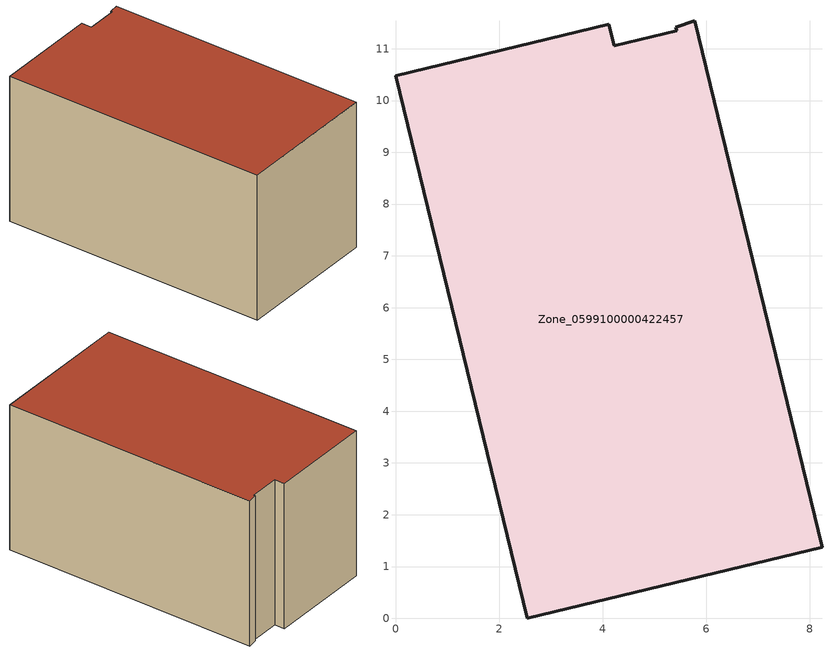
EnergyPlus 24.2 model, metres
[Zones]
Zone_0599100000422457
 floor ground (C_G): 5.42,11.42 5.78,11.54 8.24,1.38 2.55,0 0,10.48 4.12,11.48 4.22,11.06 5.43,11.35 z0
 wall outside (C_F): 4.22,11.06 4.12,11.48 0,10.48 2.55,0 8.24,1.38 5.78,11.54 5.42,11.42 5.43,11.35 4.22,11.06 z0:6.07
 roof outside (C_R): 5.78,11.54 5.42,11.42 5.43,11.35 4.22,11.06 4.12,11.48 0,10.48 2.55,0 8.24,1.38 z6.07
[BUILDING]
Pand.0599100000422457: North Axis=0; Terrain=City; Loads Convergence Tolerance Value=0.04; Temperature Convergence Tolerance Value=0.4; Solar Distribution=FullExterior; Maximum Number of Warmup Days=25; Minimum Number of Warmup Days=1
[Site:Location]
Rotterdam.The.Hague.AP_ZH_NLD Design_Conditions: Latitude=51.96; Longitude=4.45; Time Zone=1; Elevation=-4.5
[SITE:GROUNDTEMPERATURE:BUILDINGSURFACE]
18, 18, 18, 18, 18, 18, 18, 18, 18, 18, 18, 18
[MATERIAL] Thermal Absorptance=0.9; Solar Absorptance=0.7; Visible Absorptance=0.7
Name | Roughness | Thickness | Conductivity | Density | Specific Heat
G.TI.2006-2014 | MediumSmooth | 0.15 | 0.06 | 540 | 1210
F.TI.2006-2014 | Rough | 0.3 | 0.12 | 1920 | 840
R.TI.2006-2014 | MediumRough | 0.2 | 0.08 | 1500 | 1000
[CONSTRUCTION]
C_G: G.TI.2006-2014
C_F: F.TI.2006-2014
C_R: R.TI.2006-2014
[ZONE]
Zone_0599100000422457: Type=1; Multiplier=1; Ceiling Height=Autocalculate; Volume=Autocalculate; Floor Area=autocalculate; Part of Total Floor Area=Yes
[ZONEINFILTRATION:DESIGNFLOWRATE]
Infil_Zone_0599100000422457: Zone or ZoneList or Space or SpaceList=Zone_0599100000422457; Schedule=AlwaysOn; Design Flow Rate Calculation Method=Flow/Area; Flow Rate per Floor Area=0.0015; Constant Term Coefficient=1; Temperature Term Coefficient=0; Velocity Term Coefficient=0; Velocity Squared Term Coefficient=0
[HVACTEMPLATE:ZONE:IDEALLOADSAIRSYSTEM]
Zone_0599100000422457: Maximum Heating Supply Air Temperature=50; Minimum Cooling Supply Air Temperature=13; Maximum Heating Supply Air Humidity Ratio=0.0156; Minimum Cooling Supply Air Humidity Ratio=0.0077; Heating Limit=NoLimit; Cooling Limit=NoLimit; Dehumidification Control Type=ConstantSensibleHeatRatio; Cooling Sensible Heat Ratio=0.7; Dehumidification Setpoint=60; Humidification Control Type=None; Humidification Setpoint=30; Outdoor Air Method=None; Outdoor Air Flow Rate per Person=0.00944; Outdoor Air Flow Rate per Zone Floor Area=0; Outdoor Air Flow Rate per Zone=0; Demand Controlled Ventilation Type=None; Outdoor Air Economizer Type=NoEconomizer; Heat Recovery Type=None; Sensible Heat Recovery Effectiveness=0.7; Latent Heat Recovery Effectiveness=0.65
[ZONECONTROL:THERMOSTAT]
ThermostatControl_Zone_0599100000422457: Zone or ZoneList=Zone_0599100000422457; Control Type Schedule=DualSetpointControlType; Control 1=Thermostat_Zone_0599100000422457; Temperature Difference Between Cutout And Setpoint=0
[THERMOSTATSETPOINT:DUALSETPOINT]
Thermostat_Zone_0599100000422457: Heating Setpoint Temperature Schedule=HeatingSetpoint_Zone_0599100000422457; Cooling Setpoint Temperature Schedule=CoolingSetpoint_Zone_0599100000422457
[SCHEDULE:COMPACT]
HeatingSetpoint_Zone_0599100000422457: Through: 12/31, For: AllDays, Until: 24:00, 21
CoolingSetpoint_Zone_0599100000422457: Through: 12/31, For: AllDays, Until: 24:00, 24
DualSetpointControlType: Through: 12/31, For: AllDays, Until: 24:00, 4
AlwaysOn: Through: 12/31, For: AllDays, Until: 24:00, 1
